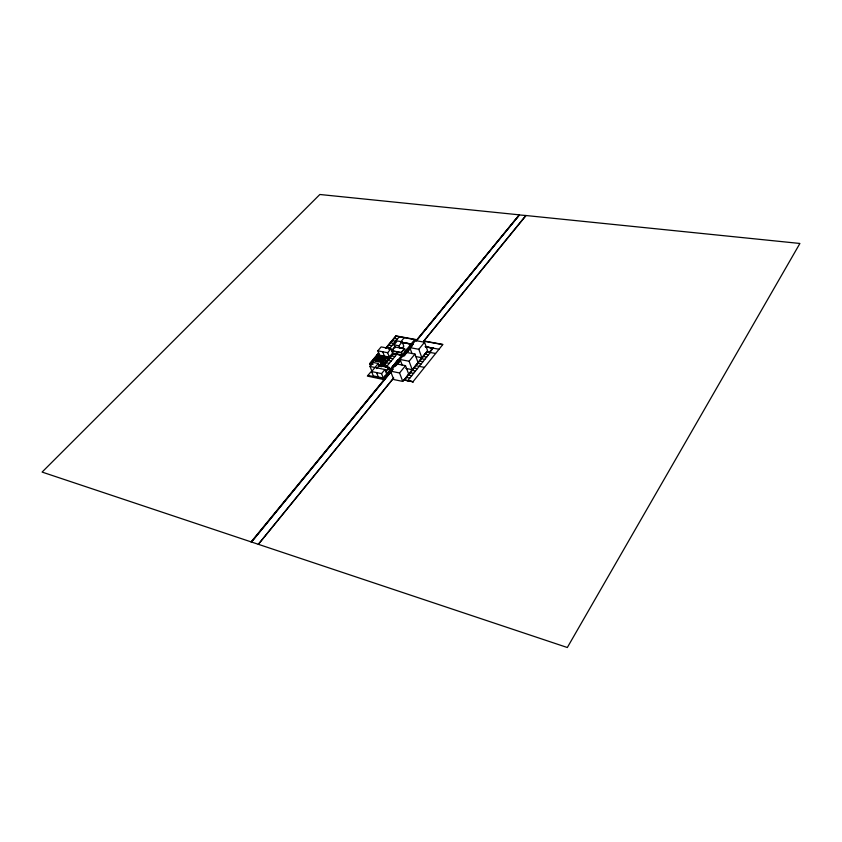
<?xml version="1.0" encoding="UTF-8"?>
<svg xmlns="http://www.w3.org/2000/svg" width="842" height="842" viewBox="0 0 842 842"><rect width="100%" height="100%" fill="white"/><g stroke="black" fill="none" stroke-linecap="round" stroke-linejoin="round"><path stroke-width="1.26" d="M413.054 381.658L442.892 344.431L423.979 340.989M397.992 360.071L400.434 360.239L396.582 364.933M407.886 380.51L430.367 352.482M408.675 374.111L405.507 365.66L396.477 363.86L390.52 371.133L393.772 379.553L402.781 381.426L427.557 350.661L424.547 342.22L415.58 340.589M429.567 352.019L432.662 348.167M402.781 381.426L399.561 372.974L405.507 365.66M405.812 368.407L412.233 369.691L409.096 361.25L414.938 354.05L405.939 352.335L399.55 359.902M415.464 356.503L421.863 357.734L418.811 349.293L424.547 342.22M393.582 377.995L258.294 544.374L393.656 378.069M526.071 215.531L423.631 341.242L525.85 215.51L799.9 243.464L567.329 647.509L42.1 472.078L319.844 194.491L519.472 214.857L416.148 341.073M395.403 366.228L400.392 360.134L398.055 359.671L390.562 369.122L398.15 359.881L400.476 360.344M382.857 378.5L389.962 369.859L389.004 367.375L379.058 365.365M388.793 368.785L390.551 369.133L401.834 355.229M414.664 339.61L402.181 354.977L401.255 352.503L391.635 350.661L394.877 346.757L395.235 347.725M399.224 359.902L383.152 379.416L367.365 376.1L370.975 371.775M403.065 355.145L411.938 344.336M412.022 353.608L409.812 347.609L415.864 340.021L414.527 339.779M251.105 541.89L392.519 369.396M395.845 365.344L400.392 360.134M403.897 355.524L412.117 345.504M416.716 339.884L519.251 214.836M392.898 369.27L251.4 542.08L391.025 371.88M412.338 345.557L404.213 355.787L404.781 354.935M519.472 214.857L416.99 340.042L395.782 336.074M391.614 371.006L392.856 369.48M406.044 353.556L409.686 349.114M385.678 371.406L389.004 367.375M401.255 352.503L404.486 348.577L399.666 347.662M385.762 371.627L389.088 367.586L379.142 365.586L376.648 368.585M386.12 367.207L396.814 354.261M402.287 348.083L403.813 346.241L402.213 341.873L397.277 340.957L394.024 344.862L394.845 347.03M378.321 363.491L371.606 371.554L373.332 375.9L383.289 377.984L381.573 373.616L384.941 369.522L370.048 366.491L373.395 362.502L378.321 363.491L379.289 365.965M400.729 342.052L413.338 344.494M381.994 365.649C381.258 363.26 382.31 367.617 383.089 364.323M381.152 366.891L392.572 353.124L390.93 348.767L381.131 346.904L377.826 350.83L379.51 355.145L389.309 357.061L387.636 352.724L377.826 350.83M399.75 347.883L398.961 345.788L402.213 341.873M382.668 366.291L393.446 353.293M382.973 366.238L393.667 353.345M380.321 362.039L381.784 360.271M382.521 359.397L383.984 357.639M382.152 361.376L382.889 360.492M384.352 358.734L385.089 357.85L376.385 356.145M386.773 356.819L379.584 366.017L386.92 357.197L376.963 354.903L386.773 356.819L387.636 359.071M383.994 363.47L382.889 363.249L380.784 365.954L380.247 364.975L382.363 362.439L383.257 364.354M380.237 365.838L382.626 362.723L380.51 365.26M380.279 365.944L380.879 365.07M380.384 365.965L382.889 363.418M400.55 342.115L404.202 337.705M377.763 360.502L378.5 359.618M379.963 357.871L380.7 356.987M378.111 361.597L379.584 359.839M380.31 358.955L381.773 357.208M388.783 349.367L399.266 336.811M379.952 360.934L380.679 360.05M382.152 358.292L382.878 357.418M387.636 352.724L390.93 348.767M378.184 355.482L370.827 364.249L369.754 364.039L378.784 353.282M375.606 360.071L376.332 359.187M377.805 357.44L378.532 356.566M385.489 348.377L395.94 335.895L416.864 339.705M385.71 348.43L396.172 335.937L386.625 347.493M375.942 361.165L377.416 359.408M378.153 358.534L379.616 356.776M370.501 365.902L369.606 363.66L378.637 352.903M519.503 214.963L525.85 215.51M423.589 341.126L442.513 344.578M396.729 336.347L396.056 336.232M394.224 338.41L397.435 339M390.562 369.122L388.53 368.712M411.128 343.925L412.464 344.178M392.393 340.61L395.593 341.21M425.073 346.651L438.935 349.219M401.75 342.441L412.927 344.515M425.652 346.767L432.904 348.209M409.612 345.936L410.496 346.094M390.541 342.82L393.751 343.41M409.812 347.609L418.811 349.293M394.024 344.862L398.961 345.788M412.38 344.21L402.381 342.462M425.694 346.872L433.304 348.283M426.883 351.514L429.809 352.072M435.546 353.461L426.768 351.809M388.688 345.031L391.898 345.63M407.339 348.704L408.223 348.872M425.168 354.135L428.525 354.777M386.836 347.241L390.046 347.851M405.055 351.482L405.939 351.651M423.326 356.429L426.694 357.071M402.76 354.282L403.644 354.45M392.572 353.124L404.055 355.345M421.484 358.724L424.842 359.366M401.697 355.398L403.034 355.661M419.632 361.018L422.989 361.671M391.688 355.892L394.94 356.524M390.256 355.913L391.13 356.082M409.096 361.25L400.076 359.481L402.339 365.491M417.769 363.334L421.137 363.997M389.814 358.155L393.067 358.797M387.93 358.713L388.804 358.892M397.561 360.608L398.445 360.776M375.648 357.019L376.721 357.229M415.864 365.691L424.442 367.386M374.911 357.892L384.731 359.829L385.457 361.702M387.93 360.429L391.183 361.071M374.185 358.766L383.994 360.713M385.604 361.523L386.478 361.702M395.235 363.439L396.119 363.618M373.448 359.639L374.522 359.85M414.001 368.017L417.369 368.691M386.036 362.713L389.299 363.355M372.711 360.513L382.531 362.47M371.975 361.397L373.048 361.607M381.047 363.912L384.131 364.523M392.898 366.281L393.782 366.459M412.117 370.354L415.485 371.027M371.238 362.27L372.311 362.492M384.141 364.996L387.404 365.649M380.247 364.975L380.784 365.954M370.491 363.155L371.575 363.376M369.606 363.66L373.069 364.354M410.233 372.69L413.601 373.374M388.036 368.512L390.898 369.091M389.962 369.859L390.846 370.038M390.52 371.133L399.561 372.974M408.338 375.048L411.717 375.732M387.604 372.722L388.488 372.901M388.446 368.491L390.32 368.87M406.444 377.405L409.822 378.1M371.606 371.554L381.573 373.616M385.236 375.606L386.12 375.785M404.013 379.91L413.096 381.784M367.965 375.385L383.752 378.69M370.048 366.491L371.775 370.827M376.574 372.585L378.3 376.942M382.836 366.575L393.561 353.629L404.171 355.682L393.603 353.745M384.941 369.522L386.646 373.89M382.721 351.767L384.394 356.103M396.614 351.819L397.466 354.072M396.403 351.777L397.256 354.029M404.486 348.577L405.402 351.051M414.938 354.05L418.021 362.502M426.968 351.745L404.255 379.952L413.338 381.815L404.297 380.068L426.968 351.745M433.051 348.03L429.694 352.366L433.051 348.03M404.57 348.788L401.339 352.714L391.709 350.882L394.951 346.978L404.57 348.788"/></g></svg>
